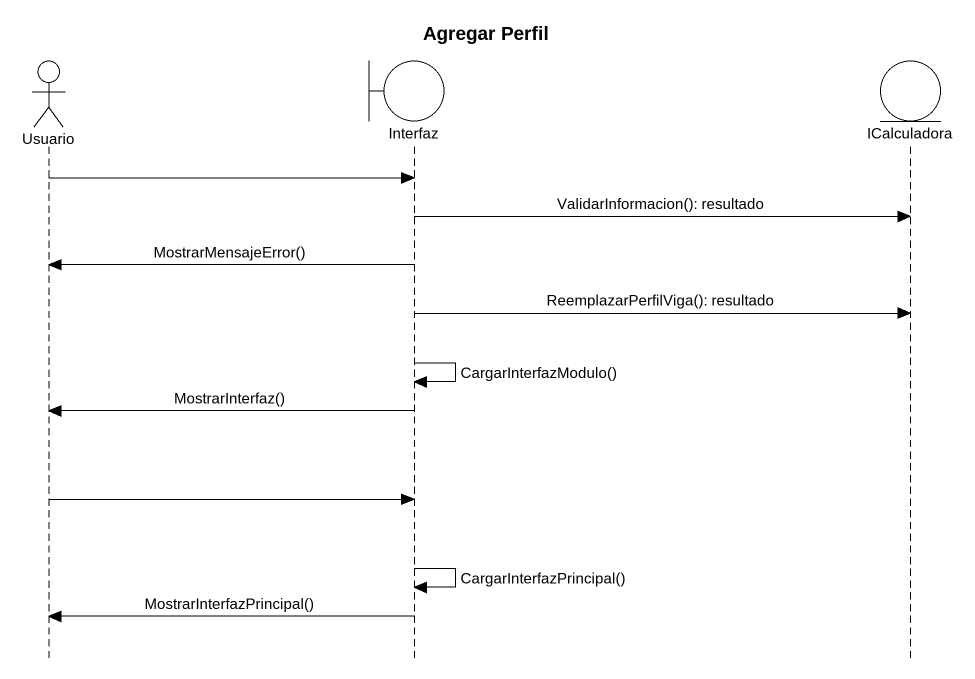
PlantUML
@startuml
title Agregar Perfil
hide footbox
actor Usuario
boundary Interfaz
entity ICalculadora

Usuario -> Interfaz
Interfaz -> ICalculadora : ValidarInformacion(): resultado
Interfaz -> Usuario : MostrarMensajeError()
Interfaz -> ICalculadora : ReemplazarPerfilViga(): resultado
Interfaz -> Interfaz : CargarInterfazModulo()
Interfaz -> Usuario : MostrarInterfaz()
Usuario -> Interfaz
Interfaz -> Interfaz : CargarInterfazPrincipal()
Interfaz -> Usuario : MostrarInterfazPrincipal()
@enduml
